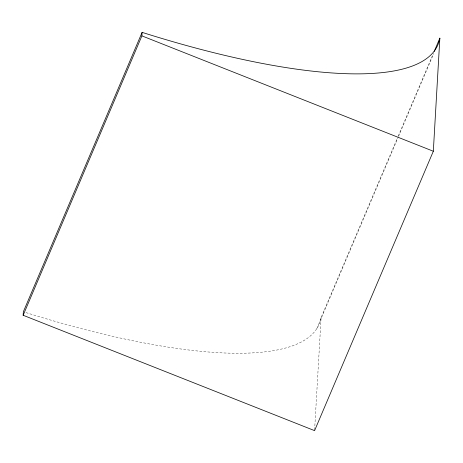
<?xml version="1.0" encoding="UTF-8"?>
<svg xmlns="http://www.w3.org/2000/svg" width="463" height="463" viewBox="0 0 463 463"><rect width="100%" height="100%" fill="white"/><g stroke="black" fill="none" stroke-linecap="round" stroke-linejoin="round"><path stroke-width="0.35" stroke-dasharray="2.31 1.74" d="M314.62 429.919L321.102 317.554L397.156 138.605M398.29 135.943L433.067 54.119M316.796 328.724L398.226 137.135M398.51 136.469L433.848 53.314M321.102 317.554A419.854 110.755 23 0 1 25.448 312.427"/><path stroke-width="0.69" d="M23.15 315.268L23.353 311.761L142.1 32.364A419.854 110.755 23 0 0 439.85 38.151L433.327 151.239L314.58 430.636L23.15 315.268L141.898 35.871L142.1 32.364M434.196 51.457L439.85 38.151M141.898 35.871L433.327 151.239"/></g></svg>
